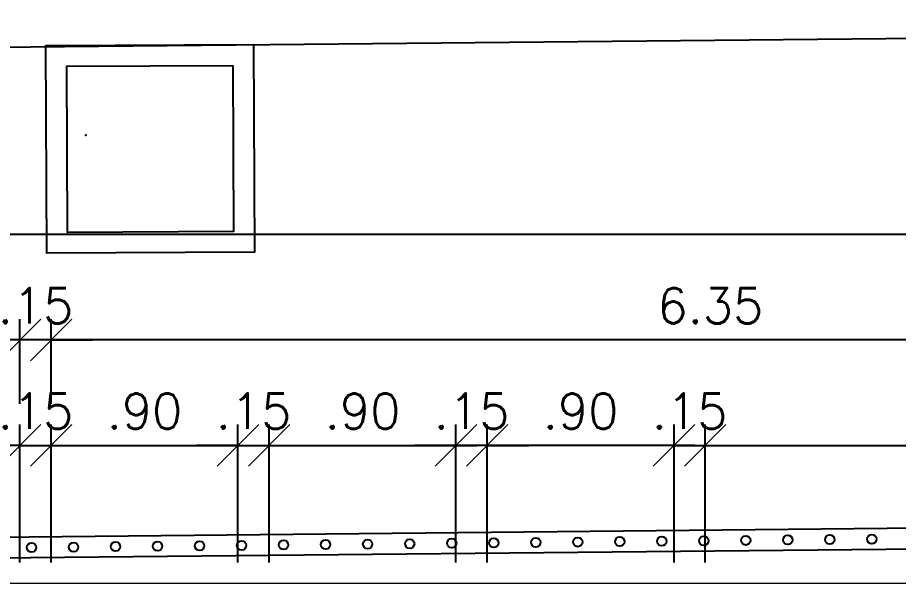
# Model space of a CAD drawing. Header units: millimetres. Extents: x 521 to 1055, y 261 to 520.
# Drawn here: x 609.55 to 613.792, y 424.246 to 426.972 of the extents above; entities that cross this region are included whole.
import ezdxf

# ---------------------------------------------------------------- set-up
doc = ezdxf.new("R2010")
doc.units = ezdxf.units.MM
doc.linetypes.add('CONTINU', pattern=[0])
doc.layers.add('0.1', color=8, linetype='Continuous', lineweight=13)
for name, color, linetype in [('01', 8, 'Continuous'), ('02', 1, 'Continuous'), ('parede', 5, 'Continuous'), ('PENA_02_VEG', 8, 'Continuous')]:
    doc.layers.add(name, color=color, linetype=linetype)
doc.styles.add('ROMANS', font='romans')
doc.dimstyles.new('Fares Eng - 50', dxfattribs={"dimscale": 2, "dimtxt": 0.085, "dimasz": 0.1, "dimexe": 0.05, "dimexo": 0.05, "dimgap": 0.04, "dimtad": 1, "dimzin": 4, "dimdsep": 46, "dimtxsty": 'ROMANS', "dimblk1": 'OBLIQUE', "dimblk2": 'OBLIQUE', "dimsah": 1, "dimcen": 0.05, "dimdle": 0.05, "dimclrd": 8, "dimclre": 8, "dimclrt": 8, "dimaunit": 1, "dimadec": 0, "dimazin": 0, "dimtfac": 1, "dimtix": 1, "dimtmove": 2, "dimatfit": 0, "dimldrblk": 'OPEN90', "dimfxl": 1, "dimtolj": 1, "dimtzin": 0, "dimarcsym": 0})

# ---------------------------------------------------------------- blocks, each defined once
blk = doc.blocks.new('_OBLIQUE')
at = {"color": 0, "linetype": 'ByBlock'}
blk.add_line((-0.5, -0.5), (0.5, 0.5), dxfattribs=at)
blk = doc.blocks.new('*D708')
at = {"layer": '0.1', "color": 8, "linetype": 'CONTINU', "lineweight": -2, "transparency": 16777216}
for p, q in [((609.5614, 424.3465), (609.5614, 425.0113)), ((609.7114, 424.3465), (609.7114, 425.0113)), ((609.5614, 424.9113), (609.3614, 424.9113)), ((609.5614, 424.9113), (609.7114, 424.9113)), ((609.7114, 424.9113), (609.9114, 424.9113))]:
    blk.add_line(p, q, dxfattribs=at)
at = {"layer": 'DEFPOINTS', "color": 0, "linetype": 'CONTINU', "lineweight": -2, "transparency": 16777216}
for p in [(609.7114, 424.9113), (609.5614, 424.2465), (609.7114, 424.2465)]:
    blk.add_point(p, dxfattribs=at)
at = {"layer": '0.1', "color": 8, "linetype": 'CONTINU', "lineweight": -2, "transparency": 16777216, "xscale": 0.2, "yscale": 0.2, "zscale": 0.2}
blk.add_blockref('_OBLIQUE', (609.5614, 424.9113), dxfattribs=at)
at = {"layer": '0.1', "color": 8, "linetype": 'CONTINU', "lineweight": -2, "transparency": 16777216, "xscale": 0.2, "yscale": 0.2, "zscale": 0.2, "rotation": 180}
blk.add_blockref('_OBLIQUE', (609.7114, 424.9113), dxfattribs=at)
at = {"layer": '0.1', "color": 8, "linetype": 'CONTINU', "transparency": 16777216, "insert": (609.6364, 425.0763), "char_height": 0.17, "attachment_point": 5, "style": 'ROMANS'}
blk.add_mtext('\\A1;.15', dxfattribs=at)
blk = doc.blocks.new('_Open90')
at = {"color": 0, "linetype": 'ByBlock', "lineweight": -2}
for p, q in [((-0.5, 0.5), (0, 0)), ((0, 0), (-1, 0)), ((0, 0), (-0.5, -0.5))]:
    blk.add_line(p, q, dxfattribs=at)
blk = doc.blocks.new('*D709')
at = {"layer": '0.1', "color": 8, "linetype": 'CONTINU', "lineweight": -2, "transparency": 16777216}
for p, q in [((609.7114, 424.3465), (609.7114, 425.0113)), ((610.6114, 424.3465), (610.6114, 425.0113)), ((609.6114, 424.9113), (610.7114, 424.9113))]:
    blk.add_line(p, q, dxfattribs=at)
at = {"layer": 'DEFPOINTS', "color": 0, "linetype": 'CONTINU', "lineweight": -2, "transparency": 16777216}
for p in [(610.6114, 424.9113), (609.7114, 424.2465), (610.6114, 424.2465)]:
    blk.add_point(p, dxfattribs=at)
at = {"layer": '0.1', "color": 8, "linetype": 'CONTINU', "lineweight": -2, "transparency": 16777216, "xscale": 0.2, "yscale": 0.2, "zscale": 0.2, "rotation": 180}
blk.add_blockref('_OBLIQUE', (609.7114, 424.9113), dxfattribs=at)
at = {"layer": '0.1', "color": 8, "linetype": 'CONTINU', "lineweight": -2, "transparency": 16777216, "xscale": 0.2, "yscale": 0.2, "zscale": 0.2}
blk.add_blockref('_OBLIQUE', (610.6114, 424.9113), dxfattribs=at)
at = {"layer": '0.1', "color": 8, "linetype": 'CONTINU', "transparency": 16777216, "insert": (610.1614, 425.0763), "char_height": 0.17, "attachment_point": 5, "style": 'ROMANS'}
blk.add_mtext('\\A1;.90', dxfattribs=at)
blk = doc.blocks.new('*D710')
at = {"layer": '0.1', "color": 8, "linetype": 'CONTINU', "lineweight": -2, "transparency": 16777216}
for p, q in [((610.6114, 424.3465), (610.6114, 425.0113)), ((610.7614, 424.3465), (610.7614, 425.0113)), ((610.6114, 424.9113), (610.4114, 424.9113)), ((610.6114, 424.9113), (610.7614, 424.9113)), ((610.7614, 424.9113), (610.9614, 424.9113))]:
    blk.add_line(p, q, dxfattribs=at)
at = {"layer": 'DEFPOINTS', "color": 0, "linetype": 'CONTINU', "lineweight": -2, "transparency": 16777216}
for p in [(610.7614, 424.9113), (610.6114, 424.2465), (610.7614, 424.2465)]:
    blk.add_point(p, dxfattribs=at)
at = {"layer": '0.1', "color": 8, "linetype": 'CONTINU', "lineweight": -2, "transparency": 16777216, "xscale": 0.2, "yscale": 0.2, "zscale": 0.2}
blk.add_blockref('_OBLIQUE', (610.6114, 424.9113), dxfattribs=at)
at = {"layer": '0.1', "color": 8, "linetype": 'CONTINU', "lineweight": -2, "transparency": 16777216, "xscale": 0.2, "yscale": 0.2, "zscale": 0.2, "rotation": 180}
blk.add_blockref('_OBLIQUE', (610.7614, 424.9113), dxfattribs=at)
at = {"layer": '0.1', "color": 8, "linetype": 'CONTINU', "transparency": 16777216, "insert": (610.6864, 425.0763), "char_height": 0.17, "attachment_point": 5, "style": 'ROMANS'}
blk.add_mtext('\\A1;.15', dxfattribs=at)
blk = doc.blocks.new('*D711')
at = {"layer": '0.1', "color": 8, "linetype": 'CONTINU', "lineweight": -2, "transparency": 16777216}
for p, q in [((610.7614, 424.3465), (610.7614, 425.0113)), ((611.6614, 424.3465), (611.6614, 425.0113)), ((610.6614, 424.9113), (611.7614, 424.9113))]:
    blk.add_line(p, q, dxfattribs=at)
at = {"layer": 'DEFPOINTS', "color": 0, "linetype": 'CONTINU', "lineweight": -2, "transparency": 16777216}
for p in [(611.6614, 424.9113), (610.7614, 424.2465), (611.6614, 424.2465)]:
    blk.add_point(p, dxfattribs=at)
at = {"layer": '0.1', "color": 8, "linetype": 'CONTINU', "lineweight": -2, "transparency": 16777216, "xscale": 0.2, "yscale": 0.2, "zscale": 0.2, "rotation": 180}
blk.add_blockref('_OBLIQUE', (610.7614, 424.9113), dxfattribs=at)
at = {"layer": '0.1', "color": 8, "linetype": 'CONTINU', "lineweight": -2, "transparency": 16777216, "xscale": 0.2, "yscale": 0.2, "zscale": 0.2}
blk.add_blockref('_OBLIQUE', (611.6614, 424.9113), dxfattribs=at)
at = {"layer": '0.1', "color": 8, "linetype": 'CONTINU', "transparency": 16777216, "insert": (611.2114, 425.0763), "char_height": 0.17, "attachment_point": 5, "style": 'ROMANS'}
blk.add_mtext('\\A1;.90', dxfattribs=at)
blk = doc.blocks.new('*D712')
at = {"layer": '0.1', "color": 8, "linetype": 'CONTINU', "lineweight": -2, "transparency": 16777216}
for p, q in [((612.7114, 424.3465), (612.7114, 425.0113)), ((612.8614, 424.3465), (612.8614, 425.0113)), ((612.7114, 424.9113), (612.5114, 424.9113)), ((612.7114, 424.9113), (612.8614, 424.9113)), ((612.8614, 424.9113), (613.0614, 424.9113))]:
    blk.add_line(p, q, dxfattribs=at)
at = {"layer": 'DEFPOINTS', "color": 0, "linetype": 'CONTINU', "lineweight": -2, "transparency": 16777216}
for p in [(612.8614, 424.9113), (612.7114, 424.2465), (612.8614, 424.2465)]:
    blk.add_point(p, dxfattribs=at)
at = {"layer": '0.1', "color": 8, "linetype": 'CONTINU', "lineweight": -2, "transparency": 16777216, "xscale": 0.2, "yscale": 0.2, "zscale": 0.2}
blk.add_blockref('_OBLIQUE', (612.7114, 424.9113), dxfattribs=at)
at = {"layer": '0.1', "color": 8, "linetype": 'CONTINU', "lineweight": -2, "transparency": 16777216, "xscale": 0.2, "yscale": 0.2, "zscale": 0.2, "rotation": 180}
blk.add_blockref('_OBLIQUE', (612.8614, 424.9113), dxfattribs=at)
at = {"layer": '0.1', "color": 8, "linetype": 'CONTINU', "transparency": 16777216, "insert": (612.7864, 425.0763), "char_height": 0.17, "attachment_point": 5, "style": 'ROMANS'}
blk.add_mtext('\\A1;.15', dxfattribs=at)
blk = doc.blocks.new('*D713')
at = {"layer": '0.1', "color": 8, "linetype": 'CONTINU', "lineweight": -2, "transparency": 16777216}
for p, q in [((612.8614, 424.3465), (612.8614, 425.0113)), ((616.0614, 424.3465), (616.0614, 425.0113)), ((612.7614, 424.9113), (616.1614, 424.9113))]:
    blk.add_line(p, q, dxfattribs=at)
at = {"layer": 'DEFPOINTS', "color": 0, "linetype": 'CONTINU', "lineweight": -2, "transparency": 16777216}
for p in [(616.0614, 424.9113), (612.8614, 424.2465), (616.0614, 424.2465)]:
    blk.add_point(p, dxfattribs=at)
at = {"layer": '0.1', "color": 8, "linetype": 'CONTINU', "lineweight": -2, "transparency": 16777216, "xscale": 0.2, "yscale": 0.2, "zscale": 0.2, "rotation": 180}
blk.add_blockref('_OBLIQUE', (612.8614, 424.9113), dxfattribs=at)
at = {"layer": '0.1', "color": 8, "linetype": 'CONTINU', "lineweight": -2, "transparency": 16777216, "xscale": 0.2, "yscale": 0.2, "zscale": 0.2}
blk.add_blockref('_OBLIQUE', (616.0614, 424.9113), dxfattribs=at)
at = {"layer": '0.1', "color": 8, "linetype": 'CONTINU', "transparency": 16777216, "insert": (614.4614, 425.0763), "char_height": 0.17, "attachment_point": 5, "style": 'ROMANS'}
blk.add_mtext('\\A1;3.20', dxfattribs=at)
blk = doc.blocks.new('*D715')
at = {"layer": '0.1', "color": 8, "linetype": 'CONTINU', "lineweight": -2, "transparency": 16777216}
for p, q in [((609.7114, 425.1113), (609.7114, 425.519)), ((616.0614, 425.1113), (616.0614, 425.519)), ((616.1614, 425.419), (609.6114, 425.419))]:
    blk.add_line(p, q, dxfattribs=at)
at = {"layer": 'DEFPOINTS', "color": 0, "linetype": 'CONTINU', "lineweight": -2, "transparency": 16777216}
for p in [(609.7114, 425.419), (609.7114, 425.0113), (616.0614, 425.0113)]:
    blk.add_point(p, dxfattribs=at)
at = {"layer": '0.1', "color": 8, "linetype": 'CONTINU', "lineweight": -2, "transparency": 16777216, "xscale": 0.2, "yscale": 0.2, "zscale": 0.2, "rotation": 180}
blk.add_blockref('_OBLIQUE', (609.7114, 425.419), dxfattribs=at)
at = {"layer": '0.1', "color": 8, "linetype": 'CONTINU', "lineweight": -2, "transparency": 16777216, "xscale": 0.2, "yscale": 0.2, "zscale": 0.2}
blk.add_blockref('_OBLIQUE', (616.0614, 425.419), dxfattribs=at)
at = {"layer": '0.1', "color": 8, "linetype": 'CONTINU', "transparency": 16777216, "insert": (612.8864, 425.584), "char_height": 0.17, "attachment_point": 5, "style": 'ROMANS'}
blk.add_mtext('\\A1;6.35', dxfattribs=at)
blk = doc.blocks.new('*D717')
at = {"layer": '0.1', "color": 8, "linetype": 'CONTINU', "lineweight": -2, "transparency": 16777216}
for p, q in [((609.5614, 425.1113), (609.5614, 425.519)), ((609.7114, 425.1113), (609.7114, 425.519)), ((609.5614, 425.419), (609.3614, 425.419)), ((609.7114, 425.419), (609.5614, 425.419)), ((609.7114, 425.419), (609.9114, 425.419))]:
    blk.add_line(p, q, dxfattribs=at)
at = {"layer": 'DEFPOINTS', "color": 0, "linetype": 'CONTINU', "lineweight": -2, "transparency": 16777216}
for p in [(609.5614, 425.419), (609.5614, 425.0113), (609.7114, 425.0113)]:
    blk.add_point(p, dxfattribs=at)
at = {"layer": '0.1', "color": 8, "linetype": 'CONTINU', "lineweight": -2, "transparency": 16777216, "xscale": 0.2, "yscale": 0.2, "zscale": 0.2}
blk.add_blockref('_OBLIQUE', (609.5614, 425.419), dxfattribs=at)
at = {"layer": '0.1', "color": 8, "linetype": 'CONTINU', "lineweight": -2, "transparency": 16777216, "xscale": 0.2, "yscale": 0.2, "zscale": 0.2, "rotation": 180}
blk.add_blockref('_OBLIQUE', (609.7114, 425.419), dxfattribs=at)
at = {"layer": '0.1', "color": 8, "linetype": 'CONTINU', "transparency": 16777216, "insert": (609.6364, 425.584), "char_height": 0.17, "attachment_point": 5, "style": 'ROMANS'}
blk.add_mtext('\\A1;.15', dxfattribs=at)
blk = doc.blocks.new('*D718')
at = {"layer": '0.1', "color": 8, "linetype": 'CONTINU', "lineweight": -2, "transparency": 16777216}
for p, q in [((607.0614, 425.1113), (607.0614, 425.519)), ((609.5614, 425.1113), (609.5614, 425.519)), ((609.6614, 425.419), (606.9614, 425.419))]:
    blk.add_line(p, q, dxfattribs=at)
at = {"layer": 'DEFPOINTS', "color": 0, "linetype": 'CONTINU', "lineweight": -2, "transparency": 16777216}
for p in [(607.0614, 425.419), (607.0614, 425.0113), (609.5614, 425.0113)]:
    blk.add_point(p, dxfattribs=at)
at = {"layer": '0.1', "color": 8, "linetype": 'CONTINU', "lineweight": -2, "transparency": 16777216, "xscale": 0.2, "yscale": 0.2, "zscale": 0.2, "rotation": 180}
blk.add_blockref('_OBLIQUE', (607.0614, 425.419), dxfattribs=at)
at = {"layer": '0.1', "color": 8, "linetype": 'CONTINU', "lineweight": -2, "transparency": 16777216, "xscale": 0.2, "yscale": 0.2, "zscale": 0.2}
blk.add_blockref('_OBLIQUE', (609.5614, 425.419), dxfattribs=at)
at = {"layer": '0.1', "color": 8, "linetype": 'CONTINU', "transparency": 16777216, "insert": (607.7381, 425.668), "char_height": 0.17, "attachment_point": 5, "style": 'ROMANS'}
blk.add_mtext('\\A1;2.50', dxfattribs=at)
blk = doc.blocks.new('*D722')
at = {"layer": '0.1', "color": 8, "linetype": 'CONTINU', "lineweight": -2, "transparency": 16777216}
for p, q in [((600.3114, 425.619), (600.3114, 426.0268)), ((616.3114, 425.619), (616.3114, 426.0268)), ((616.4114, 425.9268), (600.2114, 425.9268))]:
    blk.add_line(p, q, dxfattribs=at)
at = {"layer": 'DEFPOINTS', "color": 0, "linetype": 'CONTINU', "lineweight": -2, "transparency": 16777216}
for p in [(600.3114, 425.9268), (600.3114, 425.519), (616.3114, 425.519)]:
    blk.add_point(p, dxfattribs=at)
at = {"layer": '0.1', "color": 8, "linetype": 'CONTINU', "lineweight": -2, "transparency": 16777216, "xscale": 0.2, "yscale": 0.2, "zscale": 0.2, "rotation": 180}
blk.add_blockref('_OBLIQUE', (600.3114, 425.9268), dxfattribs=at)
at = {"layer": '0.1', "color": 8, "linetype": 'CONTINU', "lineweight": -2, "transparency": 16777216, "xscale": 0.2, "yscale": 0.2, "zscale": 0.2}
blk.add_blockref('_OBLIQUE', (616.3114, 425.9268), dxfattribs=at)
at = {"layer": '0.1', "color": 8, "linetype": 'CONTINU', "transparency": 16777216, "insert": (607.6874, 426.1306), "char_height": 0.17, "attachment_point": 5, "style": 'ROMANS'}
blk.add_mtext('\\A1;16.00', dxfattribs=at)
blk = doc.blocks.new('*D783')
at = {"layer": '0.1', "color": 8, "linetype": 'CONTINU', "lineweight": -2, "transparency": 16777216}
for p, q in [((611.8114, 424.3465), (611.8114, 425.0113)), ((612.7114, 424.3465), (612.7114, 425.0113)), ((612.8114, 424.9113), (611.7114, 424.9113))]:
    blk.add_line(p, q, dxfattribs=at)
at = {"layer": 'DEFPOINTS', "color": 0, "linetype": 'CONTINU', "lineweight": -2, "transparency": 16777216}
for p in [(611.8114, 424.9113), (611.8114, 424.2465), (612.7114, 424.2465)]:
    blk.add_point(p, dxfattribs=at)
at = {"layer": '0.1', "color": 8, "linetype": 'CONTINU', "lineweight": -2, "transparency": 16777216, "xscale": 0.2, "yscale": 0.2, "zscale": 0.2, "rotation": 180}
blk.add_blockref('_OBLIQUE', (611.8114, 424.9113), dxfattribs=at)
at = {"layer": '0.1', "color": 8, "linetype": 'CONTINU', "lineweight": -2, "transparency": 16777216, "xscale": 0.2, "yscale": 0.2, "zscale": 0.2}
blk.add_blockref('_OBLIQUE', (612.7114, 424.9113), dxfattribs=at)
at = {"layer": '0.1', "color": 8, "linetype": 'CONTINU', "transparency": 16777216, "insert": (612.2614, 425.0763), "char_height": 0.17, "attachment_point": 5, "style": 'ROMANS'}
blk.add_mtext('\\A1;.90', dxfattribs=at)
blk = doc.blocks.new('*D784')
at = {"layer": '0.1', "color": 8, "linetype": 'CONTINU', "lineweight": -2, "transparency": 16777216}
for p, q in [((611.6614, 424.3465), (611.6614, 425.0113)), ((611.8114, 424.3465), (611.8114, 425.0113)), ((611.6614, 424.9113), (611.4614, 424.9113)), ((611.8114, 424.9113), (611.6614, 424.9113)), ((611.8114, 424.9113), (612.0114, 424.9113))]:
    blk.add_line(p, q, dxfattribs=at)
at = {"layer": 'DEFPOINTS', "color": 0, "linetype": 'CONTINU', "lineweight": -2, "transparency": 16777216}
for p in [(611.6614, 424.9113), (611.6614, 424.2465), (611.8114, 424.2465)]:
    blk.add_point(p, dxfattribs=at)
at = {"layer": '0.1', "color": 8, "linetype": 'CONTINU', "lineweight": -2, "transparency": 16777216, "xscale": 0.2, "yscale": 0.2, "zscale": 0.2}
blk.add_blockref('_OBLIQUE', (611.6614, 424.9113), dxfattribs=at)
at = {"layer": '0.1', "color": 8, "linetype": 'CONTINU', "lineweight": -2, "transparency": 16777216, "xscale": 0.2, "yscale": 0.2, "zscale": 0.2, "rotation": 180}
blk.add_blockref('_OBLIQUE', (611.8114, 424.9113), dxfattribs=at)
at = {"layer": '0.1', "color": 8, "linetype": 'CONTINU', "transparency": 16777216, "insert": (611.7364, 425.0763), "char_height": 0.17, "attachment_point": 5, "style": 'ROMANS'}
blk.add_mtext('\\A1;.15', dxfattribs=at)
blk = doc.blocks.new('SUP')
at = {"layer": '01', "color": 8}
for p, q in [((247.1784, 61.9223), (222.7, 61.6788)), ((247.1784, 61.8223), (222.8, 61.5798))]:
    blk.add_line(p, q, dxfattribs=at)
at = {"layer": '02', "color": 8}
blk.add_line((220.1873, 64.0216), (246.6776, 64.2719), dxfattribs=at)
at = {"layer": '02', "color": 8, "linetype": 'CONTINU', "lineweight": -2}
for points in [[(232.9244, 64.1419), (232.9293, 63.142), (231.9293, 63.137), (231.9244, 64.137), (232.9244, 64.1419)], [(232.8249, 64.0414), (232.8288, 63.2415), (232.0288, 63.2375), (232.0249, 64.0375), (232.8249, 64.0414)]]:
    blk.add_lwpolyline(points, dxfattribs=at)
at = {"layer": 'parede', "color": 8}
for centre in [(234.2839, 61.744), (234.4863, 61.7461), (234.6886, 61.7481), (234.891, 61.7501), (235.0933, 61.7521), (235.2957, 61.7541), (235.4981, 61.7561), (235.7004, 61.7581), (235.9028, 61.7602), (231.8557, 61.7199), (232.058, 61.7219), (232.2604, 61.7239), (232.4627, 61.7259), (232.6651, 61.7279), (232.8674, 61.73), (233.0698, 61.732), (233.2721, 61.734), (233.4745, 61.736), (233.6769, 61.738), (233.8792, 61.74), (234.0816, 61.742)]:
    blk.add_circle(centre, 0.0225, dxfattribs=at)
at = {"layer": 'PENA_02_VEG', "color": 8, "linetype": 'Continuous'}
blk.add_point((232.1174, 63.7063), dxfattribs=at)

msp = doc.modelspace()

# ---------------------------------------------------------------- linework, layer by layer
at = {"layer": '0.1', "color": 7}
msp.add_line((616.31144, 424.24649), (604.66144, 424.24649), dxfattribs=at)

# ---------------------------------------------------------------- block references
at = {"layer": '0.1', "color": 8, "linetype": 'CONTINU', "lineweight": -2}
msp.add_blockref('SUP', (377.7614, 362.69961), dxfattribs=at)

# ---------------------------------------------------------------- dimensions: what is measured, and where the dimension line sits
at = {"layer": '0.1', "color": 8, "linetype": 'CONTINU'}
for base, p1, p2, picture, middle in [((600.31144, 425.92676), (616.31144, 425.51904), (600.31144, 425.51904), '*D722', (607.68741, 426.13063)), ((607.06144, 425.41904), (609.56144, 425.01132), (607.06144, 425.01132), '*D718', (607.73812, 425.66804))]:
    dim = msp.add_linear_dim(base=base, p1=p1, p2=p2, dimstyle='Fares Eng - 50', dxfattribs=at)
    dim.commit()
    dim.dimension.update_dxf_attribs({"geometry": picture, "text_midpoint": middle, "dimtype": 160})
for base, p1, p2, picture, middle in [((609.56144, 425.41904), (609.71144, 425.01132), (609.56144, 425.01132), '*D717', (609.63644, 425.58404)), ((609.71144, 425.41904), (616.06144, 425.01132), (609.71144, 425.01132), '*D715', (612.88644, 425.58404)), ((609.71144, 424.91132), (609.56144, 424.24649), (609.71144, 424.24649), '*D708', (609.63644, 425.07632)), ((610.61144, 424.91132), (609.71144, 424.24649), (610.61144, 424.24649), '*D709', (610.16144, 425.07632)), ((610.76144, 424.91132), (610.61144, 424.24649), (610.76144, 424.24649), '*D710', (610.68644, 425.07632)), ((611.66144, 424.91132), (610.76144, 424.24649), (611.66144, 424.24649), '*D711', (611.21144, 425.07632)), ((611.66144, 424.91132), (611.81144, 424.24649), (611.66144, 424.24649), '*D784', (611.73644, 425.07632)), ((611.81144, 424.91132), (612.71144, 424.24649), (611.81144, 424.24649), '*D783', (612.26144, 425.07632)), ((612.86144, 424.91132), (612.71144, 424.24649), (612.86144, 424.24649), '*D712', (612.78644, 425.07632)), ((616.06144, 424.91132), (612.86144, 424.24649), (616.06144, 424.24649), '*D713', (614.46144, 425.07632))]:
    dim = msp.add_linear_dim(base=base, p1=p1, p2=p2, dimstyle='Fares Eng - 50', dxfattribs=at)
    dim.commit()
    dim.dimension.update_dxf_attribs({"geometry": picture, "text_midpoint": middle})

doc.saveas('drawing.dxf')
